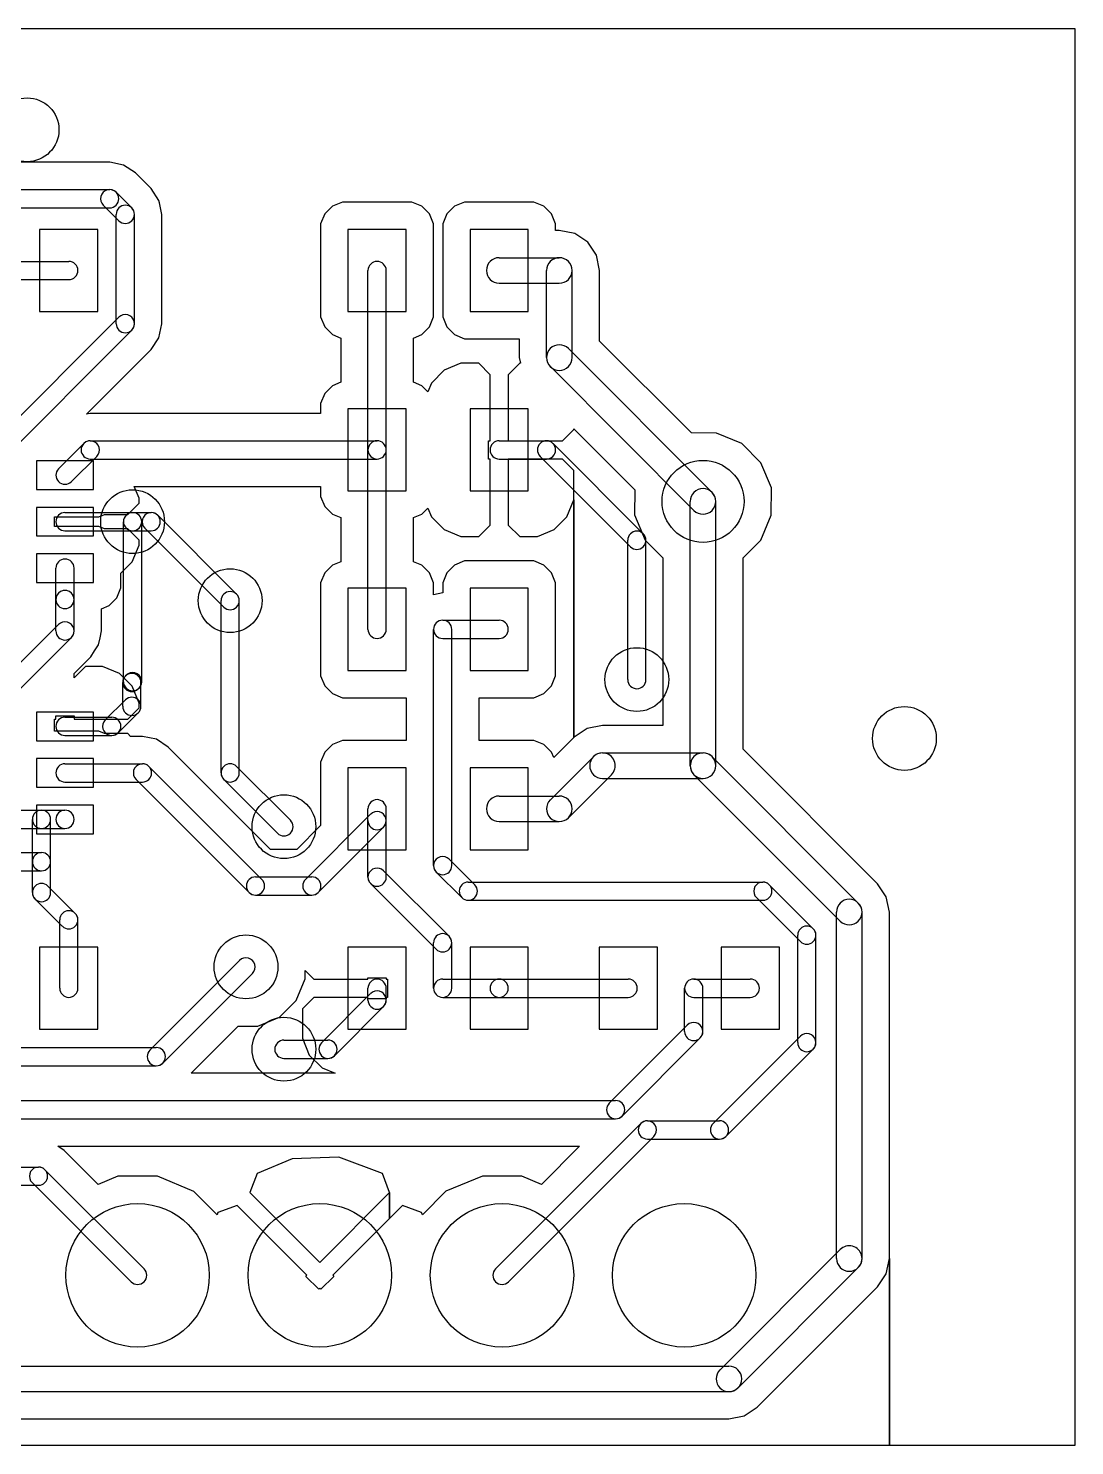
# Model space of a CAD drawing. Extents: x 98.1 to 132.9, y -94.4 to -74.6.
# Drawn here: x 118.29 to 132.87, y -94.37 to -74.63 of the extents above; entities that cross this region are included whole.
import ezdxf

# ---------------------------------------------------------------- set-up
doc = ezdxf.new("R2010")
doc.units = 0
doc.header["$MEASUREMENT"] = 0
doc.layers.add('BLACK', color=7, linetype='CONTINUOUS')

msp = doc.modelspace()

# ---------------------------------------------------------------- linework, layer by layer
at = {"layer": 'Black'}
for p, q in [((98.127, -74.627), (132.873, -74.627)), ((98.127, -74.627), (132.873, -74.627)), ((132.873, -74.627), (132.873, -94.373)), ((132.873, -74.627), (132.873, -94.373)), ((119.421, -76.493), (112.37, -76.493)), ((119.421, -76.493), (112.37, -76.493)), ((119.615, -76.5317), (119.421, -76.493)), ((119.615, -76.5317), (119.421, -76.493)), ((119.78, -76.6418), (119.615, -76.5317)), ((119.78, -76.6418), (119.615, -76.5317)), ((119.998, -76.8595), (119.78, -76.6418)), ((119.998, -76.8595), (119.78, -76.6418)), ((112.333, -76.874), (119.421, -76.874)), ((119.729, -77.1289), (119.511, -76.9112)), ((120.108, -77.0243), (119.998, -76.8595)), ((120.108, -77.0243), (119.998, -76.8595)), ((112.333, -77.128), (119.421, -77.128)), ((119.549, -77.3085), (119.331, -77.0908)), ((120.114, -77.0565), (120.108, -77.0243)), ((120.108, -77.0243), (120.108, -77.0243)), ((120.114, -77.0565), (120.108, -77.0243)), ((120.108, -77.0243), (120.108, -77.0243)), ((120.147, -77.2187), (120.114, -77.0565)), ((120.147, -77.2187), (120.114, -77.0565)), ((122.527, -77.1055), (122.42, -77.2127)), ((122.527, -77.1055), (122.42, -77.2127)), ((122.667, -77.0475), (122.527, -77.1055)), ((122.667, -77.0475), (122.527, -77.1055)), ((123.48, -77.0475), (122.667, -77.0475)), ((123.48, -77.0475), (122.667, -77.0475)), ((123.631, -77.0475), (123.48, -77.0475)), ((123.631, -77.0475), (123.48, -77.0475)), ((123.771, -77.1055), (123.631, -77.0475)), ((123.771, -77.1055), (123.631, -77.0475)), ((123.878, -77.2127), (123.771, -77.1055)), ((123.878, -77.2127), (123.771, -77.1055)), ((124.229, -77.1055), (124.122, -77.2127)), ((124.229, -77.1055), (124.122, -77.2127)), ((124.369, -77.0475), (124.229, -77.1055)), ((124.369, -77.0475), (124.229, -77.1055)), ((125.182, -77.0475), (124.369, -77.0475)), ((125.182, -77.0475), (124.369, -77.0475)), ((125.333, -77.0475), (125.182, -77.0475)), ((125.333, -77.0475), (125.182, -77.0475)), ((125.473, -77.1055), (125.333, -77.0475)), ((125.473, -77.1055), (125.333, -77.0475)), ((125.58, -77.2127), (125.473, -77.1055)), ((125.58, -77.2127), (125.473, -77.1055)), ((119.512, -78.7423), (119.512, -77.2187)), ((119.766, -78.7423), (119.766, -77.2187)), ((120.147, -78.7423), (120.147, -77.2187)), ((120.147, -78.7423), (120.147, -77.2187)), ((122.42, -77.2127), (122.362, -77.3527)), ((122.42, -77.2127), (122.362, -77.3527)), ((122.362, -77.3527), (122.362, -77.5043)), ((122.362, -77.3527), (122.362, -77.5043)), ((123.937, -77.3527), (123.878, -77.2127)), ((123.937, -77.3527), (123.878, -77.2127)), ((123.937, -78.4957), (123.937, -77.3527)), ((123.937, -78.4957), (123.937, -77.3527)), ((124.122, -77.2127), (124.064, -77.3527)), ((124.122, -77.2127), (124.064, -77.3527)), ((124.064, -77.3527), (124.064, -77.5043)), ((124.064, -77.3527), (124.064, -77.5043)), ((125.638, -77.3527), (125.58, -77.2127)), ((125.638, -77.3527), (125.58, -77.2127)), ((125.638, -77.4412), (125.638, -77.3527)), ((125.638, -77.4412), (125.638, -77.3527)), ((118.445, -77.4285), (118.445, -78.5715)), ((119.257, -77.4285), (118.445, -77.4285)), ((119.257, -78.5715), (119.257, -77.4285)), ((122.362, -77.5043), (122.362, -78.6473)), ((122.362, -77.5043), (122.362, -78.6473)), ((123.556, -77.4285), (122.743, -77.4285)), ((122.743, -77.4285), (122.743, -78.5715)), ((123.556, -78.5715), (123.556, -77.4285)), ((124.064, -77.5043), (124.064, -78.6473)), ((124.064, -77.5043), (124.064, -78.6473)), ((125.257, -77.4285), (124.445, -77.4285)), ((124.445, -77.4285), (124.445, -78.5715)), ((125.257, -78.5715), (125.257, -77.4285)), ((125.689, -77.4412), (125.638, -77.4412)), ((125.689, -77.4412), (125.638, -77.4412)), ((125.903, -77.4837), (125.689, -77.4412)), ((125.903, -77.4837), (125.689, -77.4412)), ((126.085, -77.6049), (125.903, -77.4837)), ((126.085, -77.6049), (125.903, -77.4837)), ((126.206, -77.7862), (126.085, -77.6049)), ((126.206, -77.7862), (126.085, -77.6049)), ((126.248, -78), (126.206, -77.7862)), ((126.248, -78), (126.206, -77.7862)), ((118.063, -77.873), (118.851, -77.873)), ((124.851, -77.8222), (125.689, -77.8222)), ((118.063, -78.127), (118.851, -78.127)), ((123.022, -80.5), (123.022, -78)), ((123.276, -80.5), (123.276, -78)), ((124.851, -78.1778), (125.689, -78.1778)), ((125.512, -79.2146), (125.512, -78)), ((125.867, -79.2146), (125.867, -78)), ((126.248, -78.9831), (126.248, -78)), ((126.248, -78.9831), (126.248, -78)), ((118.445, -78.5715), (119.257, -78.5715)), ((122.743, -78.5715), (123.556, -78.5715)), ((123.937, -78.6473), (123.937, -78.4957)), ((123.937, -78.6473), (123.937, -78.4957)), ((124.445, -78.5715), (125.257, -78.5715)), ((117.439, -80.7625), (119.549, -78.6525)), ((120.108, -78.9367), (120.147, -78.7423)), ((120.108, -78.9367), (120.147, -78.7423)), ((122.362, -78.6473), (122.42, -78.7873)), ((122.362, -78.6473), (122.42, -78.7873)), ((123.878, -78.7873), (123.937, -78.6473)), ((123.878, -78.7873), (123.937, -78.6473)), ((124.064, -78.6473), (124.122, -78.7873)), ((124.064, -78.6473), (124.122, -78.7873)), ((117.619, -80.9421), (119.729, -78.8321)), ((119.998, -79.1015), (120.108, -78.9367)), ((119.998, -79.1015), (120.108, -78.9367)), ((122.42, -78.7873), (122.527, -78.8945)), ((122.42, -78.7873), (122.527, -78.8945)), ((122.527, -78.8945), (122.641, -78.9418)), ((122.527, -78.8945), (122.641, -78.9418)), ((122.641, -78.9418), (122.641, -79.5582)), ((122.641, -78.9418), (122.641, -79.5582)), ((123.657, -78.9418), (123.771, -78.8945)), ((123.657, -78.9418), (123.771, -78.8945)), ((123.657, -79.5582), (123.657, -78.9418)), ((123.657, -79.5582), (123.657, -78.9418)), ((123.771, -78.8945), (123.878, -78.7873)), ((123.771, -78.8945), (123.878, -78.7873)), ((124.122, -78.7873), (124.229, -78.8945)), ((124.122, -78.7873), (124.229, -78.8945)), ((124.229, -78.8945), (124.369, -78.9525)), ((124.229, -78.8945), (124.369, -78.9525)), ((124.369, -78.9525), (124.52, -78.9525)), ((124.369, -78.9525), (124.52, -78.9525)), ((124.52, -78.9525), (125.131, -78.9525)), ((124.52, -78.9525), (125.131, -78.9525)), ((125.131, -78.9525), (125.131, -79.2146)), ((125.131, -78.9525), (125.131, -79.2146)), ((127.53, -80.2645), (126.248, -78.9831)), ((127.53, -80.2645), (126.248, -78.9831)), ((119.097, -80.0025), (119.998, -79.1015)), ((119.097, -80.0025), (119.998, -79.1015)), ((119.998, -79.1015), (119.998, -79.1015)), ((119.998, -79.1015), (119.998, -79.1015)), ((125.815, -79.0889), (127.818, -81.0914)), ((124.318, -79.2935), (124.085, -79.3902)), ((124.318, -79.2935), (124.085, -79.3902)), ((124.565, -79.2935), (124.318, -79.2935)), ((124.565, -79.2935), (124.318, -79.2935)), ((124.724, -79.4523), (124.565, -79.2935)), ((124.724, -79.4523), (124.565, -79.2935)), ((125.137, -79.2935), (124.978, -79.4523)), ((125.137, -79.2935), (124.978, -79.4523)), ((125.131, -79.2146), (125.146, -79.2935)), ((125.131, -79.2146), (125.146, -79.2935)), ((125.146, -79.2935), (125.137, -79.2935)), ((125.146, -79.2935), (125.137, -79.2935)), ((125.564, -79.3403), (127.566, -81.3428)), ((122.641, -79.5582), (122.527, -79.6055)), ((122.641, -79.5582), (122.527, -79.6055)), ((123.771, -79.6055), (123.657, -79.5582)), ((123.771, -79.6055), (123.657, -79.5582)), ((123.906, -79.5688), (123.856, -79.6901)), ((123.906, -79.5688), (123.856, -79.6901)), ((124.085, -79.3902), (123.906, -79.5688)), ((124.085, -79.3902), (123.906, -79.5688)), ((124.724, -80.373), (124.724, -79.4523)), ((124.724, -80.373), (124.724, -79.4523)), ((124.978, -79.4523), (124.978, -80.373)), ((124.978, -79.4523), (124.978, -80.373)), ((122.42, -79.7127), (122.362, -79.8527)), ((122.42, -79.7127), (122.362, -79.8527)), ((122.527, -79.6055), (122.42, -79.7127)), ((122.527, -79.6055), (122.42, -79.7127)), ((123.856, -79.6901), (123.771, -79.6055)), ((123.856, -79.6901), (123.771, -79.6055)), ((122.362, -79.8527), (122.362, -79.992)), ((122.362, -79.8527), (122.362, -79.992)), ((123.556, -79.9285), (122.743, -79.9285)), ((122.743, -79.9285), (122.743, -81.0715)), ((123.556, -81.0715), (123.556, -79.9285)), ((125.257, -79.9285), (124.445, -79.9285)), ((124.445, -79.9285), (124.445, -81.0715)), ((125.257, -81.0715), (125.257, -79.9285)), ((119.15, -79.992), (119.097, -80.0025)), ((119.15, -79.992), (119.097, -80.0025)), ((122.362, -79.992), (119.15, -79.992)), ((122.362, -79.992), (119.15, -79.992)), ((125.734, -80.373), (125.892, -80.2143)), ((125.734, -80.373), (125.892, -80.2143)), ((125.892, -80.2143), (125.892, -80.2078)), ((125.892, -80.2078), (126.74, -81.055)), ((125.892, -80.2143), (125.892, -80.2078)), ((125.892, -80.2078), (126.74, -81.055)), ((127.882, -80.2648), (127.53, -80.2645)), ((127.882, -80.2648), (127.53, -80.2645)), ((128.232, -80.4101), (127.882, -80.2648)), ((128.232, -80.4101), (127.882, -80.2648)), ((119.06, -80.4102), (118.708, -80.7625)), ((119.15, -80.373), (123.149, -80.373)), ((123.022, -83), (123.022, -80.5)), ((123.276, -83), (123.276, -80.5)), ((124.704, -80.627), (124.704, -80.373)), ((124.704, -80.373), (124.724, -80.373)), ((124.704, -80.627), (124.704, -80.373)), ((124.704, -80.373), (124.724, -80.373)), ((124.851, -80.373), (125.511, -80.373)), ((124.978, -80.373), (125.734, -80.373)), ((124.978, -80.373), (125.734, -80.373)), ((125.601, -80.4102), (126.86, -81.6689)), ((128.5, -80.6783), (128.232, -80.4101)), ((128.5, -80.6783), (128.232, -80.4101)), ((119.196, -80.6529), (118.399, -80.6529)), ((118.399, -80.6529), (118.399, -81.0517)), ((119.24, -80.5898), (118.887, -80.9421)), ((119.15, -80.627), (123.149, -80.627)), ((119.196, -81.0517), (119.196, -80.6529)), ((124.724, -80.627), (124.704, -80.627)), ((124.724, -80.627), (124.704, -80.627)), ((124.724, -81.5478), (124.724, -80.627)), ((124.724, -81.5478), (124.724, -80.627)), ((124.851, -80.627), (125.511, -80.627)), ((125.734, -80.627), (124.978, -80.627)), ((124.978, -80.627), (124.978, -81.5478)), ((125.734, -80.627), (124.978, -80.627)), ((124.978, -80.627), (124.978, -81.5478)), ((125.421, -80.5898), (126.68, -81.8485)), ((125.892, -80.7858), (125.734, -80.627)), ((125.892, -80.7858), (125.734, -80.627)), ((128.645, -81.0285), (128.5, -80.6783)), ((128.645, -81.0285), (128.5, -80.6783)), ((125.892, -80.9452), (125.892, -80.7858)), ((125.892, -80.9452), (125.892, -80.7858)), ((125.892, -81.1978), (125.892, -80.9452)), ((125.892, -81.1978), (125.892, -80.9452)), ((118.399, -81.0517), (119.196, -81.0517)), ((119.831, -81.1743), (119.762, -81.008)), ((119.762, -81.008), (122.362, -81.008)), ((119.831, -81.1743), (119.762, -81.008)), ((119.762, -81.008), (122.362, -81.008)), ((122.362, -81.008), (122.362, -81.1473)), ((122.362, -81.008), (122.362, -81.1473)), ((122.362, -81.1473), (122.42, -81.2873)), ((122.362, -81.1473), (122.42, -81.2873)), ((122.743, -81.0715), (123.556, -81.0715)), ((124.445, -81.0715), (125.257, -81.0715)), ((126.74, -81.055), (126.739, -81.4057)), ((126.74, -81.055), (126.739, -81.4057)), ((128.644, -81.4074), (128.645, -81.0285)), ((128.644, -81.4074), (128.645, -81.0285)), ((119.196, -81.3006), (118.399, -81.3006)), ((118.399, -81.3006), (118.399, -81.6994)), ((119.196, -81.6994), (119.196, -81.3006)), ((119.673, -81.4003), (119.831, -81.2416)), ((119.673, -81.4003), (119.831, -81.2416)), ((119.831, -81.2416), (119.831, -81.1743)), ((119.831, -81.2416), (119.831, -81.1743)), ((122.42, -81.2873), (122.527, -81.3945)), ((122.42, -81.2873), (122.527, -81.3945)), ((123.771, -81.3945), (123.856, -81.3099)), ((123.771, -81.3945), (123.856, -81.3099)), ((123.856, -81.3099), (123.906, -81.4312)), ((123.856, -81.3099), (123.906, -81.4312)), ((125.796, -81.4312), (125.892, -81.1978)), ((125.796, -81.4312), (125.892, -81.1978)), ((125.892, -84.5068), (125.892, -81.1978)), ((125.892, -81.1978), (125.892, -84.5068)), ((125.892, -84.5068), (125.892, -81.1978)), ((125.892, -81.1978), (125.892, -84.5068)), ((127.514, -84.8997), (127.514, -81.2171)), ((127.87, -84.8997), (127.87, -81.2171)), ((118.651, -81.5673), (118.651, -81.4327)), ((118.651, -81.4327), (119.272, -81.4327)), ((118.651, -81.5673), (118.651, -81.4327)), ((118.651, -81.4327), (119.272, -81.4327)), ((118.798, -81.373), (119.74, -81.373)), ((119.272, -81.4327), (119.35, -81.4003)), ((119.272, -81.4327), (119.35, -81.4003)), ((119.35, -81.4003), (119.673, -81.4003)), ((119.35, -81.4003), (119.673, -81.4003)), ((119.613, -83.73), (119.613, -81.5)), ((119.74, -81.373), (120, -81.373)), ((119.867, -83.73), (119.867, -81.5)), ((121.19, -82.5102), (120.09, -81.4102)), ((122.527, -81.3945), (122.641, -81.4418)), ((122.527, -81.3945), (122.641, -81.4418)), ((122.641, -81.4418), (122.641, -82.0582)), ((122.641, -81.4418), (122.641, -82.0582)), ((123.657, -81.4418), (123.771, -81.3945)), ((123.657, -81.4418), (123.771, -81.3945)), ((123.657, -82.0582), (123.657, -81.4418)), ((123.657, -82.0582), (123.657, -81.4418)), ((123.906, -81.4312), (124.085, -81.6098)), ((123.906, -81.4312), (124.085, -81.6098)), ((124.565, -81.7065), (124.724, -81.5478)), ((124.565, -81.7065), (124.724, -81.5478)), ((124.978, -81.5478), (125.137, -81.7065)), ((124.978, -81.5478), (125.137, -81.7065)), ((125.617, -81.6098), (125.796, -81.4312)), ((125.617, -81.6098), (125.796, -81.4312)), ((126.739, -81.4057), (126.884, -81.7559)), ((126.739, -81.4057), (126.884, -81.7559)), ((128.499, -81.7574), (128.644, -81.4074)), ((128.499, -81.7574), (128.644, -81.4074)), ((118.399, -81.6994), (119.196, -81.6994)), ((119.121, -81.5673), (118.651, -81.5673)), ((119.121, -81.5673), (118.651, -81.5673)), ((118.798, -81.627), (119.74, -81.627)), ((119.272, -81.5673), (119.121, -81.5673)), ((119.272, -81.5673), (119.121, -81.5673)), ((119.35, -81.5997), (119.272, -81.5673)), ((119.35, -81.5997), (119.272, -81.5673)), ((119.673, -81.5997), (119.35, -81.5997)), ((119.673, -81.5997), (119.35, -81.5997)), ((119.831, -81.7584), (119.673, -81.5997)), ((119.831, -81.7584), (119.673, -81.5997)), ((119.74, -81.627), (120, -81.627)), ((121.01, -82.6898), (119.91, -81.5898)), ((124.085, -81.6098), (124.318, -81.7065)), ((124.085, -81.6098), (124.318, -81.7065)), ((124.318, -81.7065), (124.565, -81.7065)), ((124.318, -81.7065), (124.565, -81.7065)), ((125.137, -81.7065), (125.384, -81.7065)), ((125.137, -81.7065), (125.384, -81.7065)), ((125.384, -81.7065), (125.617, -81.6098)), ((125.384, -81.7065), (125.617, -81.6098)), ((119.735, -82.0591), (119.831, -81.8257)), ((119.735, -82.0591), (119.831, -81.8257)), ((119.831, -81.8257), (119.831, -81.7584)), ((119.831, -81.8257), (119.831, -81.7584)), ((126.643, -83.7), (126.643, -81.7587)), ((126.884, -81.7559), (127.133, -82.0055)), ((126.884, -81.7559), (127.133, -82.0055)), ((126.897, -83.7), (126.897, -81.7587)), ((128.251, -82.0051), (128.499, -81.7574)), ((128.251, -82.0051), (128.499, -81.7574)), ((119.196, -81.9483), (118.399, -81.9483)), ((118.399, -81.9483), (118.399, -82.3471)), ((119.196, -82.3471), (119.196, -81.9483)), ((119.577, -82.2164), (119.735, -82.0591)), ((119.577, -82.2164), (119.735, -82.0591)), ((122.527, -82.1055), (122.42, -82.2127)), ((122.527, -82.1055), (122.42, -82.2127)), ((122.641, -82.0582), (122.527, -82.1055)), ((122.641, -82.0582), (122.527, -82.1055)), ((123.771, -82.1055), (123.657, -82.0582)), ((123.771, -82.1055), (123.657, -82.0582)), ((123.878, -82.2127), (123.771, -82.1055)), ((123.878, -82.2127), (123.771, -82.1055)), ((124.229, -82.1055), (124.122, -82.2127)), ((124.229, -82.1055), (124.122, -82.2127)), ((124.369, -82.0475), (124.229, -82.1055)), ((124.369, -82.0475), (124.229, -82.1055)), ((125.182, -82.0475), (124.369, -82.0475)), ((125.182, -82.0475), (124.369, -82.0475)), ((125.333, -82.0475), (125.182, -82.0475)), ((125.333, -82.0475), (125.182, -82.0475)), ((125.473, -82.1055), (125.333, -82.0475)), ((125.473, -82.1055), (125.333, -82.0475)), ((125.58, -82.2127), (125.473, -82.1055)), ((125.58, -82.2127), (125.473, -82.1055)), ((127.133, -82.0055), (127.133, -84.3409)), ((127.133, -82.0055), (127.133, -84.3409)), ((128.251, -84.6682), (128.251, -82.0051)), ((128.251, -84.6682), (128.251, -82.0051)), ((118.671, -82.5849), (118.671, -82.1477)), ((118.671, -82.5845), (118.671, -82.1477)), ((118.925, -82.5849), (118.925, -82.1477)), ((118.925, -82.5845), (118.925, -82.1477)), ((119.577, -82.2713), (119.577, -82.2164)), ((119.577, -82.2713), (119.577, -82.2164)), ((119.577, -82.4229), (119.577, -82.2713)), ((119.577, -82.4229), (119.577, -82.2713)), ((122.42, -82.2127), (122.362, -82.3527)), ((122.42, -82.2127), (122.362, -82.3527)), ((123.937, -82.3527), (123.878, -82.2127)), ((123.937, -82.3527), (123.878, -82.2127)), ((124.122, -82.2127), (124.064, -82.3527)), ((124.122, -82.2127), (124.064, -82.3527)), ((125.638, -82.3527), (125.58, -82.2127)), ((125.638, -82.3527), (125.58, -82.2127)), ((118.399, -82.3471), (119.196, -82.3471)), ((118.888, -82.4951), (118.887, -82.4947)), ((119.519, -82.5629), (119.577, -82.4229)), ((119.519, -82.5629), (119.577, -82.4229)), ((122.362, -82.3527), (122.362, -82.5043)), ((122.362, -82.3527), (122.362, -82.5043)), ((122.362, -82.5043), (122.362, -83.6473)), ((122.362, -82.5043), (122.362, -83.6473)), ((123.556, -82.4285), (122.743, -82.4285)), ((122.743, -82.4285), (122.743, -83.5715)), ((123.556, -83.5715), (123.556, -82.4285)), ((123.937, -82.5172), (123.937, -82.3527)), ((123.937, -82.5172), (123.937, -82.3527)), ((124.063, -82.492), (123.937, -82.5172)), ((124.063, -82.492), (123.937, -82.5172)), ((124.064, -82.492), (124.063, -82.492)), ((124.064, -82.492), (124.063, -82.492)), ((124.064, -82.3527), (124.064, -82.492)), ((124.064, -82.3527), (124.064, -82.492)), ((125.257, -82.4285), (124.445, -82.4285)), ((124.445, -82.4285), (124.445, -83.5715)), ((125.257, -83.5715), (125.257, -82.4285)), ((125.638, -83.4957), (125.638, -82.3527)), ((125.638, -83.4957), (125.638, -82.3527)), ((118.671, -83.0222), (118.671, -82.5849)), ((118.708, -82.6747), (118.708, -82.6743)), ((118.925, -83.0222), (118.925, -82.5849)), ((119.306, -82.7141), (119.412, -82.6701)), ((119.306, -82.7141), (119.412, -82.6701)), ((119.306, -83.0222), (119.306, -82.7141)), ((119.306, -83.0222), (119.306, -82.7141)), ((119.412, -82.6701), (119.519, -82.5629)), ((119.412, -82.6701), (119.519, -82.5629)), ((120.973, -85), (120.973, -82.6)), ((121.227, -85), (121.227, -82.6)), ((117.928, -83.7122), (118.708, -82.9324)), ((124.063, -82.873), (124.851, -82.873)), ((118.108, -83.8918), (118.888, -83.112)), ((119.267, -83.2166), (119.287, -83.1197)), ((119.267, -83.2166), (119.287, -83.1197)), ((119.287, -83.1197), (119.306, -83.0223)), ((119.287, -83.1197), (119.306, -83.0223)), ((119.306, -83.0223), (119.306, -83.0222)), ((119.306, -83.0222), (119.306, -83.0222)), ((119.306, -83.0223), (119.306, -83.0222)), ((119.306, -83.0222), (119.306, -83.0222)), ((123.936, -86.2913), (123.936, -83)), ((124.063, -83.127), (124.851, -83.127)), ((124.19, -86.2913), (124.19, -83)), ((119.157, -83.3814), (119.211, -83.3004)), ((119.157, -83.3814), (119.211, -83.3004)), ((119.211, -83.3004), (119.267, -83.2167)), ((119.211, -83.3004), (119.267, -83.2167)), ((119.267, -83.2167), (119.267, -83.2166)), ((119.267, -83.2166), (119.267, -83.2166)), ((119.267, -83.2167), (119.267, -83.2166)), ((119.267, -83.2166), (119.267, -83.2166)), ((118.925, -83.614), (119.157, -83.3815)), ((118.925, -83.614), (119.157, -83.3815)), ((119.083, -83.5179), (118.925, -83.6767)), ((119.083, -83.5179), (118.925, -83.6767)), ((119.323, -83.5179), (119.083, -83.5179)), ((119.323, -83.5179), (119.083, -83.5179)), ((119.157, -83.3815), (119.157, -83.3814)), ((119.157, -83.3814), (119.157, -83.3814)), ((119.157, -83.3815), (119.157, -83.3814)), ((119.157, -83.3814), (119.157, -83.3814)), ((119.556, -83.6146), (119.323, -83.5179)), ((119.556, -83.6146), (119.323, -83.5179)), ((125.638, -83.6473), (125.638, -83.4957)), ((125.638, -83.6473), (125.638, -83.4957)), ((118.925, -83.6767), (118.925, -83.614)), ((118.925, -83.6767), (118.925, -83.614)), ((119.735, -83.7932), (119.556, -83.6146)), ((119.735, -83.7932), (119.556, -83.6146)), ((119.64, -83.6502), (119.65, -83.6402)), ((122.362, -83.6473), (122.42, -83.7873)), ((122.362, -83.6473), (122.42, -83.7873)), ((122.743, -83.5715), (123.556, -83.5715)), ((124.445, -83.5715), (125.257, -83.5715)), ((125.58, -83.7873), (125.638, -83.6473)), ((125.58, -83.7873), (125.638, -83.6473)), ((119.603, -84.0726), (119.603, -83.74)), ((119.831, -84.0266), (119.735, -83.7932)), ((119.831, -84.0266), (119.735, -83.7932)), ((119.82, -83.8298), (119.83, -83.8198)), ((119.857, -84.0726), (119.857, -83.74)), ((122.42, -83.7873), (122.527, -83.8945)), ((122.42, -83.7873), (122.527, -83.8945)), ((122.527, -83.8945), (122.667, -83.9525)), ((122.527, -83.8945), (122.667, -83.9525)), ((125.333, -83.9525), (125.473, -83.8945)), ((125.333, -83.9525), (125.473, -83.8945)), ((125.473, -83.8945), (125.58, -83.7873)), ((125.473, -83.8945), (125.58, -83.7873)), ((119.36, -84.2624), (119.64, -83.9827)), ((119.673, -84.2526), (119.831, -84.0939)), ((119.673, -84.2526), (119.831, -84.0939)), ((119.831, -84.0939), (119.831, -84.0266)), ((119.831, -84.0939), (119.831, -84.0266)), ((122.667, -83.9525), (122.818, -83.9525)), ((122.667, -83.9525), (122.818, -83.9525)), ((122.818, -83.9525), (123.555, -83.9525)), ((122.818, -83.9525), (123.555, -83.9525)), ((123.555, -83.9525), (123.555, -84.5475)), ((123.555, -83.9525), (123.555, -84.5475)), ((124.571, -84.5475), (124.571, -83.9525)), ((124.571, -83.9525), (125.333, -83.9525)), ((124.571, -84.5475), (124.571, -83.9525)), ((124.571, -83.9525), (125.333, -83.9525)), ((119.196, -84.1529), (118.399, -84.1529)), ((118.399, -84.1529), (118.399, -84.5517)), ((118.651, -84.4196), (118.651, -84.2526)), ((118.651, -84.2526), (118.671, -84.2526)), ((118.651, -84.4196), (118.651, -84.2526)), ((118.651, -84.2526), (118.671, -84.2526)), ((118.671, -84.2526), (118.671, -84.2053)), ((118.671, -84.2053), (118.925, -84.2053)), ((118.671, -84.2526), (118.671, -84.2053)), ((118.671, -84.2053), (118.925, -84.2053)), ((118.798, -84.2253), (119.45, -84.2253)), ((118.925, -84.2053), (118.925, -84.2526)), ((118.925, -84.2053), (118.925, -84.2526)), ((118.925, -84.2526), (119.673, -84.2526)), ((118.925, -84.2526), (119.673, -84.2526)), ((119.196, -84.5517), (119.196, -84.1529)), ((119.54, -84.4422), (119.82, -84.1625)), ((119.121, -84.4196), (118.651, -84.4196)), ((119.121, -84.4196), (118.651, -84.4196)), ((118.798, -84.4793), (119.45, -84.4793)), ((119.272, -84.4196), (119.121, -84.4196)), ((119.272, -84.4196), (119.121, -84.4196)), ((119.35, -84.452), (119.272, -84.4196)), ((119.35, -84.452), (119.272, -84.4196)), ((119.673, -84.452), (119.35, -84.452)), ((119.673, -84.452), (119.35, -84.452)), ((119.713, -84.492), (119.673, -84.452)), ((119.713, -84.492), (119.673, -84.452)), ((119.831, -84.492), (119.713, -84.492)), ((119.831, -84.492), (119.713, -84.492)), ((119.878, -84.492), (119.831, -84.492)), ((119.878, -84.492), (119.831, -84.492)), ((120.073, -84.5307), (119.878, -84.492)), ((120.073, -84.5307), (119.878, -84.492)), ((125.892, -84.5068), (125.611, -84.7877)), ((125.892, -84.5068), (125.611, -84.7877)), ((125.895, -84.5046), (125.892, -84.5068)), ((125.895, -84.5046), (125.892, -84.5068)), ((126.076, -84.3834), (125.895, -84.5046)), ((126.076, -84.3834), (125.895, -84.5046)), ((126.29, -84.3409), (126.076, -84.3834)), ((126.29, -84.3409), (126.076, -84.3834)), ((127.133, -84.3409), (126.29, -84.3409)), ((127.133, -84.3409), (126.29, -84.3409)), ((118.399, -84.5517), (119.196, -84.5517)), ((120.237, -84.6408), (120.073, -84.5307)), ((120.237, -84.6408), (120.073, -84.5307)), ((121.664, -86.0675), (120.237, -84.6408)), ((121.664, -86.0675), (120.237, -84.6408)), ((122.527, -84.6055), (122.42, -84.7127)), ((122.527, -84.6055), (122.42, -84.7127)), ((122.667, -84.5475), (122.527, -84.6055)), ((122.667, -84.5475), (122.527, -84.6055)), ((123.48, -84.5475), (122.667, -84.5475)), ((123.48, -84.5475), (122.667, -84.5475)), ((123.555, -84.5475), (123.48, -84.5475)), ((123.555, -84.5475), (123.48, -84.5475)), ((125.182, -84.5475), (124.571, -84.5475)), ((125.182, -84.5475), (124.571, -84.5475)), ((125.333, -84.5475), (125.182, -84.5475)), ((125.333, -84.5475), (125.182, -84.5475)), ((125.473, -84.6055), (125.333, -84.5475)), ((125.473, -84.6055), (125.333, -84.5475)), ((125.58, -84.7127), (125.473, -84.6055)), ((125.58, -84.7127), (125.473, -84.6055)), ((130.126, -86.5435), (128.251, -84.6682)), ((130.126, -86.5435), (128.251, -84.6682)), ((119.196, -84.8006), (118.399, -84.8006)), ((118.399, -84.8006), (118.399, -85.1994)), ((118.798, -84.873), (119.878, -84.873)), ((119.196, -85.1994), (119.196, -84.8006)), ((122.42, -84.7127), (122.362, -84.8527)), ((122.42, -84.7127), (122.362, -84.8527)), ((122.362, -84.8527), (122.362, -85.0043)), ((122.362, -84.8527), (122.362, -85.0043)), ((126.164, -84.774), (125.564, -85.3743)), ((125.611, -84.7877), (125.58, -84.7127)), ((125.611, -84.7877), (125.58, -84.7127)), ((126.29, -84.7219), (127.692, -84.7219)), ((129.857, -86.8129), (127.818, -84.774)), ((121.364, -86.6653), (119.788, -85.0898)), ((121.544, -86.4857), (119.968, -84.9102)), ((121.01, -85.0898), (121.76, -85.8398)), ((121.19, -84.9102), (121.94, -85.6602)), ((122.362, -85.0043), (122.362, -85.7341)), ((122.362, -85.0043), (122.362, -85.7341)), ((123.556, -84.9285), (122.743, -84.9285)), ((122.743, -84.9285), (122.743, -86.0715)), ((123.556, -86.0715), (123.556, -84.9285)), ((125.257, -84.9285), (124.445, -84.9285)), ((124.445, -84.9285), (124.445, -86.0715)), ((125.257, -86.0715), (125.257, -84.9285)), ((126.415, -85.0254), (125.815, -85.6257)), ((126.29, -85.0775), (127.692, -85.0775)), ((129.605, -87.0643), (127.566, -85.0254)), ((118.399, -85.1994), (119.196, -85.1994)), ((118.798, -85.127), (119.878, -85.127)), ((119.196, -85.4483), (118.399, -85.4483)), ((118.399, -85.4483), (118.399, -85.8471)), ((119.196, -85.8471), (119.196, -85.4483)), ((123.022, -85.6651), (123.022, -85.5)), ((123.022, -86.4528), (123.022, -85.5)), ((123.276, -85.6651), (123.276, -85.5)), ((123.276, -86.4528), (123.276, -85.5)), ((124.851, -85.3222), (125.689, -85.3222)), ((118.145, -85.5207), (118.471, -85.5207)), ((118.344, -86.2367), (118.344, -85.6477)), ((118.471, -85.5207), (118.798, -85.5207)), ((118.598, -86.2367), (118.598, -85.6477)), ((118.798, -85.5207), (118.798, -85.5207)), ((123.059, -85.5753), (122.149, -86.4857)), ((124.851, -85.6778), (125.689, -85.6778)), ((118.145, -85.7747), (118.471, -85.7747)), ((118.399, -85.8471), (119.196, -85.8471)), ((118.471, -85.7747), (118.798, -85.7747)), ((118.798, -85.7747), (118.798, -85.7747)), ((122.362, -85.7341), (122.028, -86.0675)), ((122.362, -85.7341), (122.028, -86.0675)), ((123.239, -85.7549), (122.329, -86.6653)), ((122.028, -86.0675), (121.664, -86.0675)), ((122.028, -86.0675), (121.664, -86.0675)), ((122.743, -86.0715), (123.556, -86.0715)), ((124.445, -86.0715), (125.257, -86.0715)), ((116.596, -86.1097), (118.471, -86.1097)), ((118.344, -86.6676), (118.344, -86.2367)), ((118.598, -86.6676), (118.598, -86.2367)), ((124.51, -86.558), (124.153, -86.2015)), ((116.596, -86.3637), (118.471, -86.3637)), ((121.454, -86.4485), (122.239, -86.4485)), ((124.153, -87.2771), (123.239, -86.363)), ((124.33, -86.7376), (123.973, -86.3811)), ((118.561, -86.5778), (118.941, -86.9574)), ((123.973, -87.4567), (123.059, -86.5426)), ((124.42, -86.5208), (128.526, -86.5208)), ((129.229, -87.1711), (128.615, -86.558)), ((130.247, -86.7248), (130.126, -86.5435)), ((130.247, -86.7248), (130.126, -86.5435)), ((118.381, -86.7574), (118.761, -87.137)), ((121.454, -86.7025), (122.239, -86.7025)), ((124.42, -86.7748), (128.526, -86.7748)), ((129.049, -87.3507), (128.436, -86.7376)), ((130.29, -86.9386), (130.247, -86.7248)), ((130.247, -86.7248), (130.247, -86.7248)), ((130.29, -86.9386), (130.247, -86.7248)), ((130.247, -86.7248), (130.247, -86.7248)), ((118.724, -88), (118.724, -87.0472)), ((118.978, -88), (118.978, -87.0472)), ((129.553, -91.766), (129.553, -86.9386)), ((129.909, -91.766), (129.909, -86.9386)), ((130.29, -91.766), (130.29, -86.9386)), ((130.29, -91.766), (130.29, -86.9386)), ((129.012, -88.7573), (129.012, -87.2609)), ((129.266, -88.7573), (129.266, -87.2609)), ((118.445, -87.4285), (118.445, -88.5715)), ((119.257, -87.4285), (118.445, -87.4285)), ((119.257, -88.5715), (119.257, -87.4285)), ((122.743, -87.4285), (122.743, -88.5715)), ((123.556, -87.4285), (122.743, -87.4285)), ((123.556, -88.5715), (123.556, -87.4285)), ((123.936, -88), (123.936, -87.3669)), ((124.19, -88), (124.19, -87.3669)), ((124.445, -87.4285), (124.445, -88.5715)), ((125.257, -87.4285), (124.445, -87.4285)), ((125.257, -88.5715), (125.257, -87.4285)), ((127.056, -87.4285), (126.243, -87.4285)), ((126.243, -87.4285), (126.243, -88.5715)), ((127.056, -88.5715), (127.056, -87.4285)), ((128.757, -87.4285), (127.945, -87.4285)), ((127.945, -87.4285), (127.945, -88.5715)), ((128.757, -88.5715), (128.757, -87.4285)), ((121.232, -87.6131), (119.982, -88.8631)), ((121.411, -87.7927), (120.161, -89.0427)), ((122.021, -88.1711), (122.147, -87.8678)), ((122.021, -88.1711), (122.147, -87.8678)), ((122.147, -87.8678), (122.147, -87.7534)), ((122.147, -87.7534), (122.266, -87.873)), ((122.147, -87.8678), (122.147, -87.7534)), ((122.147, -87.7534), (122.266, -87.873)), ((123.022, -87.873), (123.022, -87.853)), ((123.022, -87.853), (123.276, -87.853)), ((123.022, -87.873), (123.022, -87.853)), ((123.022, -87.853), (123.276, -87.853)), ((123.276, -87.853), (123.276, -87.873)), ((123.276, -87.853), (123.276, -87.873)), ((122.266, -87.873), (123.022, -87.873)), ((122.266, -87.873), (123.022, -87.873)), ((123.022, -88.1651), (123.022, -88)), ((123.276, -87.873), (123.296, -87.873)), ((123.276, -87.873), (123.296, -87.873)), ((123.276, -88.1651), (123.276, -88)), ((123.296, -87.873), (123.296, -88.127)), ((123.296, -87.873), (123.296, -88.127)), ((124.063, -87.873), (124.851, -87.873)), ((124.851, -87.873), (126.649, -87.873)), ((127.436, -88.603), (127.436, -88)), ((127.563, -87.873), (128.351, -87.873)), ((127.69, -88.603), (127.69, -88)), ((121.788, -88.4031), (122.021, -88.1711)), ((121.788, -88.4031), (122.021, -88.1711)), ((122.266, -88.127), (122.108, -88.2858)), ((122.266, -88.127), (122.108, -88.2858)), ((123.022, -88.127), (122.266, -88.127)), ((123.022, -88.127), (122.266, -88.127)), ((123.059, -88.0753), (122.374, -88.7602)), ((123.239, -88.2549), (122.554, -88.9398)), ((123.022, -88.147), (123.022, -88.127)), ((123.022, -88.147), (123.022, -88.127)), ((123.276, -88.147), (123.022, -88.147)), ((123.276, -88.147), (123.022, -88.147)), ((123.296, -88.127), (123.276, -88.127)), ((123.276, -88.127), (123.276, -88.147)), ((123.296, -88.127), (123.276, -88.127)), ((123.276, -88.127), (123.276, -88.147)), ((124.063, -88.127), (124.851, -88.127)), ((124.851, -88.127), (126.649, -88.127)), ((127.563, -88.127), (128.351, -88.127)), ((121.485, -88.5285), (121.788, -88.4031)), ((121.485, -88.5285), (121.788, -88.4031)), ((122.108, -88.2858), (122.108, -88.4452)), ((122.108, -88.2858), (122.108, -88.4452)), ((122.108, -88.4452), (122.108, -88.6978)), ((122.108, -88.4452), (122.108, -88.6978)), ((118.445, -88.5715), (119.257, -88.5715)), ((120.558, -89.1845), (121.214, -88.5283)), ((120.558, -89.1845), (121.214, -88.5283)), ((121.214, -88.5283), (121.485, -88.5285)), ((121.214, -88.5283), (121.485, -88.5285)), ((122.743, -88.5715), (123.556, -88.5715)), ((124.445, -88.5715), (125.257, -88.5715)), ((126.243, -88.5715), (127.056, -88.5715)), ((127.473, -88.5132), (126.384, -89.6027)), ((127.945, -88.5715), (128.757, -88.5715)), ((115.166, -88.8259), (120.071, -88.8259)), ((121.85, -88.723), (122.464, -88.723)), ((122.108, -88.6978), (122.204, -88.9312)), ((122.108, -88.6978), (122.204, -88.9312)), ((127.653, -88.6928), (126.564, -89.7823)), ((127.832, -89.8842), (129.049, -88.6675)), ((128.012, -90.0638), (129.229, -88.8471)), ((121.85, -88.977), (122.464, -88.977)), ((122.204, -88.9312), (122.383, -89.1098)), ((122.204, -88.9312), (122.383, -89.1098)), ((115.166, -89.0799), (120.071, -89.0799)), ((122.563, -89.1845), (120.558, -89.1845)), ((122.563, -89.1845), (120.558, -89.1845)), ((122.383, -89.1098), (122.563, -89.1845)), ((122.383, -89.1098), (122.563, -89.1845)), ((114.738, -89.5655), (126.474, -89.5655)), ((114.738, -89.8195), (126.474, -89.8195)), ((124.8, -91.9102), (126.826, -89.8842)), ((126.916, -89.847), (127.922, -89.847)), ((118.788, -90.2599), (118.699, -90.2005)), ((118.699, -90.2005), (125.971, -90.2005)), ((118.788, -90.2599), (118.699, -90.2005)), ((118.699, -90.2005), (125.971, -90.2005)), ((124.98, -92.0898), (127.006, -90.0638)), ((125.971, -90.2005), (125.439, -90.733)), ((125.971, -90.2005), (125.439, -90.733)), ((126.916, -90.101), (127.922, -90.101)), ((119.261, -90.733), (118.788, -90.2599)), ((119.261, -90.733), (118.788, -90.2599)), ((121.965, -90.3787), (121.476, -90.581)), ((121.965, -90.3787), (121.476, -90.581)), ((122.614, -90.3546), (121.965, -90.3787)), ((122.614, -90.3546), (121.965, -90.3787)), ((123.224, -90.581), (122.614, -90.3546)), ((123.224, -90.581), (122.614, -90.3546)), ((116.178, -90.4921), (118.429, -90.4921)), ((119.9, -91.9102), (118.519, -90.5293)), ((119.537, -90.6193), (119.261, -90.733)), ((119.537, -90.6193), (119.261, -90.733)), ((120.086, -90.6198), (119.537, -90.6193)), ((120.086, -90.6198), (119.537, -90.6193)), ((120.593, -90.8304), (120.086, -90.6198)), ((120.593, -90.8304), (120.086, -90.6198)), ((121.476, -90.581), (121.377, -90.8478)), ((121.476, -90.581), (121.377, -90.8478)), ((123.323, -90.8478), (123.224, -90.581)), ((123.323, -90.8478), (123.224, -90.581)), ((124.617, -90.6193), (124.109, -90.829)), ((124.617, -90.6193), (124.109, -90.829)), ((125.166, -90.6198), (124.617, -90.6193)), ((125.166, -90.6198), (124.617, -90.6193)), ((125.439, -90.733), (125.166, -90.6198)), ((125.439, -90.733), (125.166, -90.6198)), ((116.178, -90.7461), (118.429, -90.7461)), ((119.72, -92.0898), (118.339, -90.7089)), ((120.919, -91.1573), (120.593, -90.8304)), ((120.919, -91.1573), (120.593, -90.8304)), ((124.109, -90.829), (123.781, -91.1561)), ((124.109, -90.829), (123.781, -91.1561)), ((121.198, -91.0274), (120.931, -91.126)), ((121.198, -91.0274), (120.931, -91.126)), ((122.17, -92), (121.198, -91.0274)), ((122.17, -92), (121.198, -91.0274)), ((121.377, -90.8478), (122.35, -91.8204)), ((121.377, -90.8478), (122.35, -91.8204)), ((122.35, -91.8204), (123.323, -90.8478)), ((122.35, -91.8204), (123.323, -90.8478)), ((123.323, -91.207), (123.323, -90.8478)), ((123.323, -90.8478), (123.323, -91.207)), ((123.323, -91.207), (123.323, -90.8478)), ((123.323, -90.8478), (123.323, -91.207)), ((123.502, -91.0274), (123.323, -91.207)), ((123.502, -91.0274), (123.323, -91.207)), ((123.769, -91.126), (123.502, -91.0274)), ((123.769, -91.126), (123.502, -91.0274)), ((120.931, -91.126), (120.919, -91.1573)), ((120.931, -91.126), (120.919, -91.1573)), ((123.323, -91.207), (122.53, -92)), ((123.323, -91.207), (122.53, -92)), ((123.781, -91.1561), (123.769, -91.126)), ((123.781, -91.1561), (123.769, -91.126)), ((127.929, -93.3168), (129.605, -91.6403)), ((130.247, -91.9798), (130.29, -91.766)), ((130.247, -91.9798), (130.29, -91.766)), ((130.29, -94.373), (130.29, -91.766)), ((130.29, -91.766), (130.29, -94.373)), ((130.29, -94.373), (130.29, -91.766)), ((130.29, -91.766), (130.29, -94.373)), ((122.156, -92.0141), (122.17, -92)), ((122.156, -92.0141), (122.17, -92)), ((122.336, -92.1937), (122.156, -92.0141)), ((122.336, -92.1937), (122.156, -92.0141)), ((122.544, -92.0141), (122.364, -92.1937)), ((122.544, -92.0141), (122.364, -92.1937)), ((122.53, -92), (122.544, -92.0141)), ((122.53, -92), (122.544, -92.0141)), ((128.18, -93.5682), (129.857, -91.8917)), ((130.126, -92.1611), (130.247, -91.9798)), ((130.126, -92.1611), (130.247, -91.9798)), ((130.247, -91.9798), (130.247, -91.9798)), ((130.247, -91.9798), (130.247, -91.9798)), ((122.35, -92.1796), (122.336, -92.1937)), ((122.35, -92.1796), (122.336, -92.1937)), ((122.364, -92.1937), (122.35, -92.1796)), ((122.364, -92.1937), (122.35, -92.1796)), ((128.449, -93.8376), (130.126, -92.1611)), ((128.449, -93.8376), (130.126, -92.1611)), ((111.093, -93.2647), (128.054, -93.2647)), ((111.093, -93.6203), (128.054, -93.6203)), ((128.054, -94.0013), (128.268, -93.9588)), ((128.054, -94.0013), (128.268, -93.9588)), ((128.268, -93.9588), (128.449, -93.8376)), ((128.268, -93.9588), (128.449, -93.8376)), ((128.268, -93.9588), (128.268, -93.9588)), ((128.268, -93.9588), (128.268, -93.9588)), ((111.093, -94.0013), (128.054, -94.0013)), ((111.093, -94.0013), (128.054, -94.0013)), ((130.29, -94.373), (100.022, -94.373)), ((130.29, -94.373), (100.022, -94.373)), ((132.873, -94.373), (130.29, -94.373)), ((132.873, -94.373), (130.29, -94.373))]:
    msp.add_line(p, q, dxfattribs=at)
for centre, radius in [((118.27, -76.04), 0.4445), ((127.692, -81.2171), 0.5715), ((119.74, -81.5), 0.4445), ((121.1, -82.6), 0.4445), ((126.77, -83.7), 0.4445), ((130.5, -84.52), 0.4445), ((121.85, -85.75), 0.4445), ((121.321, -87.7029), 0.4445), ((121.85, -88.85), 0.4445), ((119.81, -92), 0.9995), ((122.35, -92), 0.9995), ((124.89, -92), 0.9995), ((127.43, -92), 0.9995)]:
    msp.add_circle(centre, radius, dxfattribs=at)
for centre, radius, start, end in [((119.421, -77.001), 0.127, 405, 585), ((119.421, -77.001), 0.127, 270, 450), ((119.639, -77.2187), 0.127, 360, 540), ((119.639, -77.2187), 0.127, 225, 405), ((118.851, -78), 0.127, 270, 450), ((123.149, -78), 0.127, 360, 540), ((124.851, -78), 0.1778, 90, 270), ((125.689, -78), 0.1778, 360, 540), ((125.689, -78), 0.1778, 270, 450), ((119.639, -78.7423), 0.127, 180, 360), ((119.639, -78.7423), 0.127, 315, 495), ((125.689, -79.2146), 0.1778, 45, 225), ((125.689, -79.2146), 0.1778, 180, 360), ((119.15, -80.5), 0.127, 90, 270), ((119.15, -80.5), 0.127, 315, 495), ((123.149, -80.5), 0.127, 360, 540), ((123.149, -80.5), 0.127, 180, 360), ((123.149, -80.5), 0.127, 270, 450), ((124.851, -80.5), 0.127, 90, 270), ((125.511, -80.5), 0.127, 45, 225), ((125.511, -80.5), 0.127, 270, 450), ((118.798, -80.8523), 0.127, 495, 675), ((127.692, -81.2171), 0.1778, 360, 540), ((127.692, -81.2171), 0.1778, 225, 405), ((118.798, -81.5), 0.127, 90, 270), ((119.74, -81.5), 0.127, 90, 270), ((119.74, -81.5), 0.127, 360, 540), ((119.74, -81.5), 0.127, 270, 450), ((120, -81.5), 0.127, 405, 585), ((120, -81.5), 0.127, 270, 450), ((126.77, -81.7587), 0.127, 360, 540), ((126.77, -81.7587), 0.127, 225, 405), ((118.798, -82.1477), 0.127, 360, 540), ((118.798, -82.1477), 0.127, 360, 540), ((118.798, -82.5845), 0.127, 405, 585), ((118.798, -82.5849), 0.127, 360, 540), ((118.798, -82.5849), 0.127, 225, 405), ((121.1, -82.6), 0.127, 360, 540), ((121.1, -82.6), 0.127, 225, 405), ((118.798, -82.5845), 0.127, 180, 360), ((118.798, -82.5849), 0.127, 180, 360), ((118.798, -83.0222), 0.127, 314.993, 494.993), ((124.063, -83), 0.127, 360, 540), ((124.063, -83), 0.127, 90, 270), ((124.851, -83), 0.127, 270, 450), ((118.798, -83.0222), 0.127, 180, 360), ((123.149, -83), 0.127, 180, 360), ((119.73, -83.74), 0.127, 360, 540), ((119.73, -83.74), 0.127, 135, 315), ((119.74, -83.73), 0.127, 315, 495), ((126.77, -83.7), 0.127, 180, 360), ((119.74, -83.73), 0.127, 180, 360), ((119.73, -84.0726), 0.127, 180, 360), ((119.73, -84.0726), 0.127, 314.969, 494.969), ((118.798, -84.3523), 0.127, 90, 270), ((119.45, -84.3523), 0.127, 134.969, 314.969), ((119.45, -84.3523), 0.127, 270, 450), ((118.798, -85), 0.127, 90, 270), ((119.878, -85), 0.127, 405, 585), ((119.878, -85), 0.127, 270, 450), ((121.1, -85), 0.127, 45, 225), ((126.29, -84.8997), 0.1778, 90, 270), ((126.29, -84.8997), 0.1778, 315, 495), ((127.692, -84.8997), 0.1778, 405, 585), ((127.692, -84.8997), 0.1778, 180, 360), ((127.692, -84.8997), 0.1778, 270, 450), ((121.1, -85), 0.127, 180, 360), ((123.149, -85.5), 0.127, 360, 540), ((123.149, -85.5), 0.127, 360, 540), ((124.851, -85.5), 0.1778, 90, 270), ((125.689, -85.5), 0.1778, 495, 675), ((125.689, -85.5), 0.1778, 270, 450), ((118.471, -85.6477), 0.127, 90, 270), ((118.471, -85.6477), 0.127, 360, 540), ((118.471, -85.6477), 0.127, 270, 450), ((118.798, -85.6477), 0.127, 90, 270), ((118.798, -85.6477), 0.127, 270, 450), ((118.798, -85.6477), 0.127, 270, 450), ((121.85, -85.75), 0.127, 225, 405), ((123.149, -85.6651), 0.127, 180, 360), ((123.149, -85.6651), 0.127, 315, 495), ((118.471, -86.2367), 0.127, 360, 540), ((118.471, -86.2367), 0.127, 180, 360), ((118.471, -86.2367), 0.127, 270, 450), ((124.063, -86.2913), 0.127, 405, 585), ((121.454, -86.5755), 0.127, 90, 270), ((121.454, -86.5755), 0.127, 225, 405), ((122.239, -86.5755), 0.127, 495, 675), ((122.239, -86.5755), 0.127, 270, 450), ((123.149, -86.4528), 0.127, 405, 585), ((123.149, -86.4528), 0.127, 180, 360), ((124.063, -86.2913), 0.127, 180, 360), ((118.471, -86.6676), 0.127, 45, 225), ((118.471, -86.6676), 0.127, 180, 360), ((124.42, -86.6478), 0.127, 90, 270), ((124.42, -86.6478), 0.127, 225, 405), ((128.526, -86.6478), 0.127, 405, 585), ((128.526, -86.6478), 0.127, 270, 450), ((129.731, -86.9386), 0.1778, 360, 540), ((129.731, -86.9386), 0.1778, 225, 405), ((118.851, -87.0472), 0.127, 360, 540), ((118.851, -87.0472), 0.127, 225, 405), ((124.063, -87.3669), 0.127, 360, 540), ((124.063, -87.3669), 0.127, 225, 405), ((129.139, -87.2609), 0.127, 360, 540), ((129.139, -87.2609), 0.127, 225, 405), ((121.321, -87.7029), 0.127, 315, 495), ((118.851, -88), 0.127, 180, 360), ((123.149, -88), 0.127, 360, 540), ((123.149, -88.1651), 0.127, 315, 495), ((124.063, -88), 0.127, 90, 270), ((124.063, -88), 0.127, 180, 360), ((124.851, -88), 0.127, 90, 270), ((124.851, -88), 0.127, 270, 450), ((126.649, -88), 0.127, 270, 450), ((127.563, -88), 0.127, 360, 540), ((127.563, -88), 0.127, 90, 270), ((128.351, -88), 0.127, 270, 450), ((123.149, -88.1651), 0.127, 180, 360), ((127.563, -88.603), 0.127, 180, 360), ((127.563, -88.603), 0.127, 315, 495), ((129.139, -88.7573), 0.127, 315, 495), ((120.071, -88.9529), 0.127, 270, 450), ((121.85, -88.85), 0.127, 90, 270), ((122.464, -88.85), 0.127, 495, 675), ((122.464, -88.85), 0.127, 270, 450), ((129.139, -88.7573), 0.127, 180, 360), ((120.071, -88.9529), 0.127, 495, 675), ((126.474, -89.6925), 0.127, 495, 675), ((126.474, -89.6925), 0.127, 270, 450), ((126.916, -89.974), 0.127, 90, 270), ((126.916, -89.974), 0.127, 315, 495), ((127.922, -89.974), 0.127, 135, 315), ((127.922, -89.974), 0.127, 270, 450), ((118.429, -90.6191), 0.127, 405, 585), ((118.429, -90.6191), 0.127, 270, 450), ((129.731, -91.766), 0.1778, 315, 495), ((129.731, -91.766), 0.1778, 180, 360), ((119.81, -92), 0.127, 225, 405), ((124.89, -92), 0.127, 135, 315), ((128.054, -93.4425), 0.1778, 135, 315), ((128.054, -93.4425), 0.1778, 270, 450)]:
    msp.add_arc(centre, radius, start, end, dxfattribs=at)

doc.saveas('drawing.dxf')
